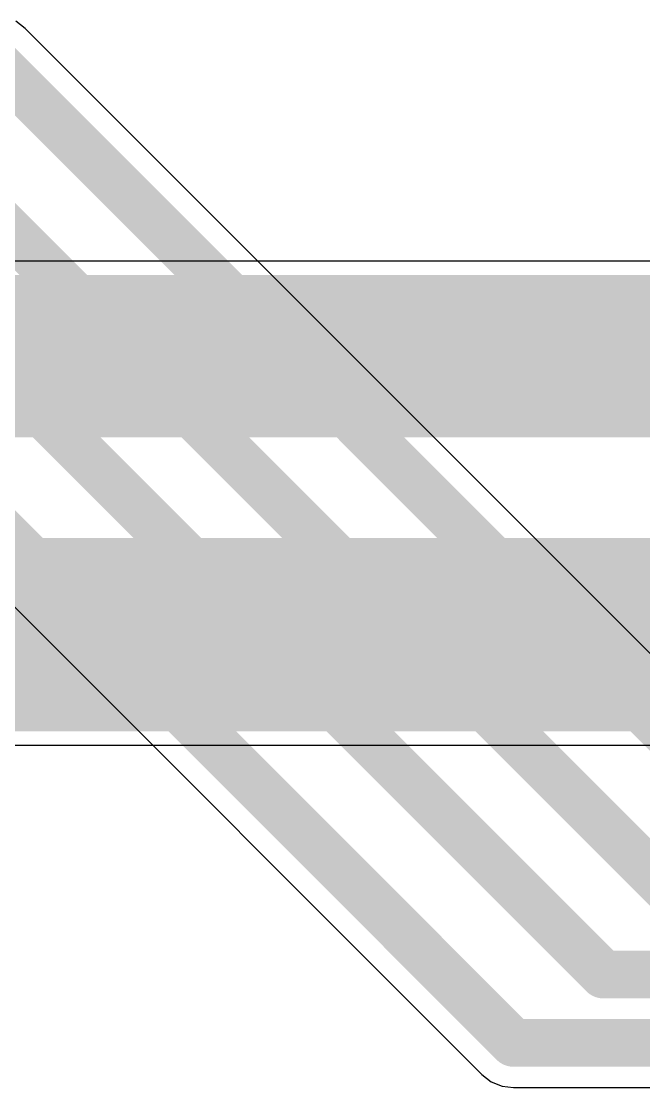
# Model space of a CAD drawing. Header units: inches. Extents: x -14 to 338, y 0 to 125.
# Drawn here: x 119.35 to 130.92, y 18.08 to 37.88 of the extents above; entities that cross this region are included whole.
import ezdxf

# ---------------------------------------------------------------- set-up
doc = ezdxf.new("R2010")
doc.units = ezdxf.units.IN
doc.layers.add('Bottom Layer', color=5, linetype='Continuous')
doc.layers.add('Top Layer', color=1, linetype='Continuous')

msp = doc.modelspace()

# ---------------------------------------------------------------- hatches: boundary and pattern name
at = {"layer": 'Bottom Layer'}
for points in [[(105.589, 30.156), (155.281, 30.156), (155.281, 33.169), (105.589, 33.169)], [(110.339, 24.698), (148.896, 24.698), (148.896, 28.285), (110.339, 28.285)]]:
    msp.add_hatch(color=5, dxfattribs=at).paths.add_polyline_path(points)

# ---------------------------------------------------------------- linework, layer by layer
for p, q in [((155.281, 33.428), (105.589, 33.428)), ((114.997, 24.439), (149.658, 24.439))]:
    msp.add_line(p, q, dxfattribs=at)
at = {"layer": 'Top Layer'}
for p, q in [((119.424, 37.75), (119.252, 37.883)), ((133.62, 23.555), (119.424, 37.75)), ((116.083, 30.151), (127.911, 18.324)), ((127.911, 18.324), (128.083, 18.191)), ((128.083, 18.191), (128.284, 18.108)), ((128.284, 18.108), (128.392, 18.094)), ((128.392, 18.094), (128.5, 18.08)), ((128.5, 18.08), (135.643, 18.08))]:
    msp.add_line(p, q, dxfattribs=at)
at = {"layer": 'Top Layer', "const_width": 0.889}
for points in [[(118.836, 37.162), (133.275, 22.722)], [(118.132, 34.985), (131.665, 21.452)], [(117.395, 32.955), (130.168, 20.182)], [(116.428, 30.984), (128.5, 18.912)], [(130.168, 20.182), (135.643, 20.182)], [(128.5, 18.912), (135.643, 18.912)]]:
    msp.add_lwpolyline(points, dxfattribs=at)
at = {"layer": 'Top Layer', "const_width": 0.445}
for points in [[(129.946, 20.182, 1), (130.391, 20.182, 1)], [(129.946, 20.182, 1), (130.391, 20.182, 1)], [(128.277, 18.912, 1), (128.722, 18.912, 1)], [(128.277, 18.912, 1), (128.722, 18.912, 1)]]:
    msp.add_lwpolyline(points, format="xyb", close=True, dxfattribs=at)

doc.saveas('drawing.dxf')
